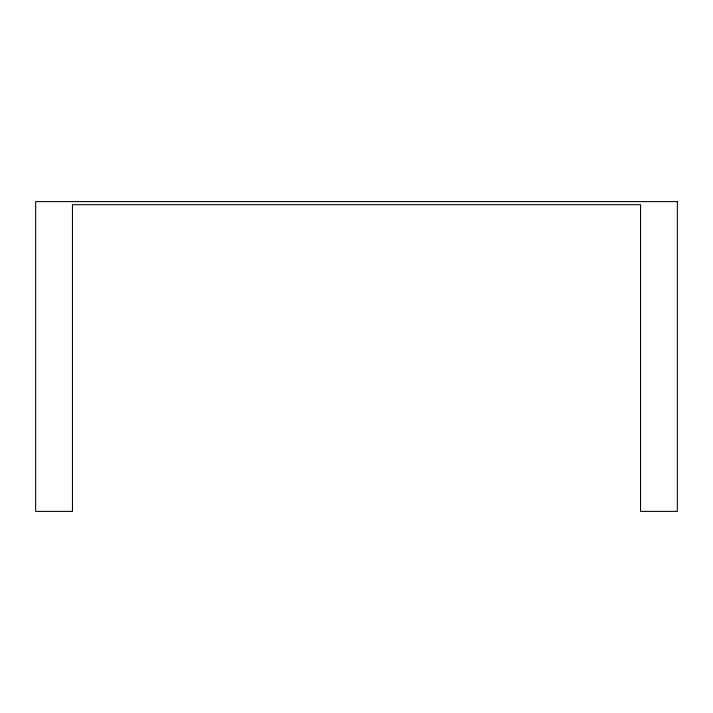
<?xml version="1.0" encoding="UTF-8"?>
<svg xmlns="http://www.w3.org/2000/svg" width="713" height="713" viewBox="0 0 713 713"><rect width="100%" height="100%" fill="white"/><g stroke="black" fill="none" stroke-linecap="round" stroke-linejoin="round"><path stroke-width="1.07" d="M677.35 201.61L35.65 201.61L35.65 511.39L72.459 511.39L72.459 204.684L640.541 204.684L640.541 511.39L677.35 511.39L677.35 201.61"/></g></svg>
